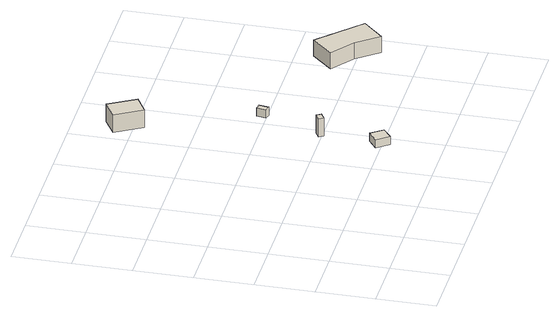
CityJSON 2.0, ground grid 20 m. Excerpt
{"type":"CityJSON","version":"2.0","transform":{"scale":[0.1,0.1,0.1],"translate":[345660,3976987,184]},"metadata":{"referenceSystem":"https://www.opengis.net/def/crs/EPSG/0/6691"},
"CityObjects":{
"building1":{"type":"Building","attributes":{"measuredHeight":3},"geometry":[{"type":"Solid","lod":"1","boundaries":[[[[0,1,2,3]],[[2,4,5,3]],[[1,6,4,2]],[[0,7,6,1]],[[3,5,7,0]],[[4,6,7,5]]]]}]},
"building2":{"type":"Building","attributes":{"measuredHeight":6.7},"geometry":[{"type":"Solid","lod":"1","boundaries":[[[[8,9,10,11]],[[10,12,13,11]],[[9,14,12,10]],[[8,15,14,9]],[[11,13,15,8]],[[12,14,15,13]]]]}]},
"building3":{"type":"Building","attributes":{"measuredHeight":3},"geometry":[{"type":"Solid","lod":"1","boundaries":[[[[16,17,18,19]],[[18,20,21,19]],[[17,22,20,18]],[[16,23,22,17]],[[19,21,23,16]],[[20,22,23,21]]]]}]},
"building4":{"type":"Building","attributes":{"measuredHeight":9},"geometry":[{"type":"Solid","lod":"1","boundaries":[[[[24,25,26,27]],[[26,28,29,27]],[[25,30,28,26]],[[24,31,30,25]],[[27,29,31,24]],[[28,30,31,29]]]]}]},
"building5":{"type":"Building","attributes":{"measuredHeight":8.2},"geometry":[{"type":"Solid","lod":"1","boundaries":[[[[32,33,34,35,36]],[[35,37,38,36]],[[34,39,37,35]],[[33,40,39,34]],[[32,41,40,33]],[[36,38,41,32]],[[37,39,40,41,38]]]]}]}
},
"vertices":[
[43,78,440],[74,37,440],[36,8,440],[5,49,440],[36,8,470],[5,49,470],[74,37,470],[43,78,470],
[75,262,428],[84,246,428],[61,232,428],[52,248,428],[61,232,495],[52,248,495],[84,246,495],[75,262,495],
[261,491,365],[255,458,365],[235,462,365],[241,495,365],[235,462,395],[241,495,395],[255,458,395],[261,491,395],
[695,969,1],[642,1060,1],[704,1097,1],[757,1005,1],[704,1097,66],[757,1005,66],[642,1060,66],[695,969,66],
[1249,316,49],[1189,393,49],[1112,453,49],[1180,524,49],[1320,387,49],[1180,524,108],[1320,387,108],[1112,453,108],[1189,393,108],[1249,316,108]
]}
